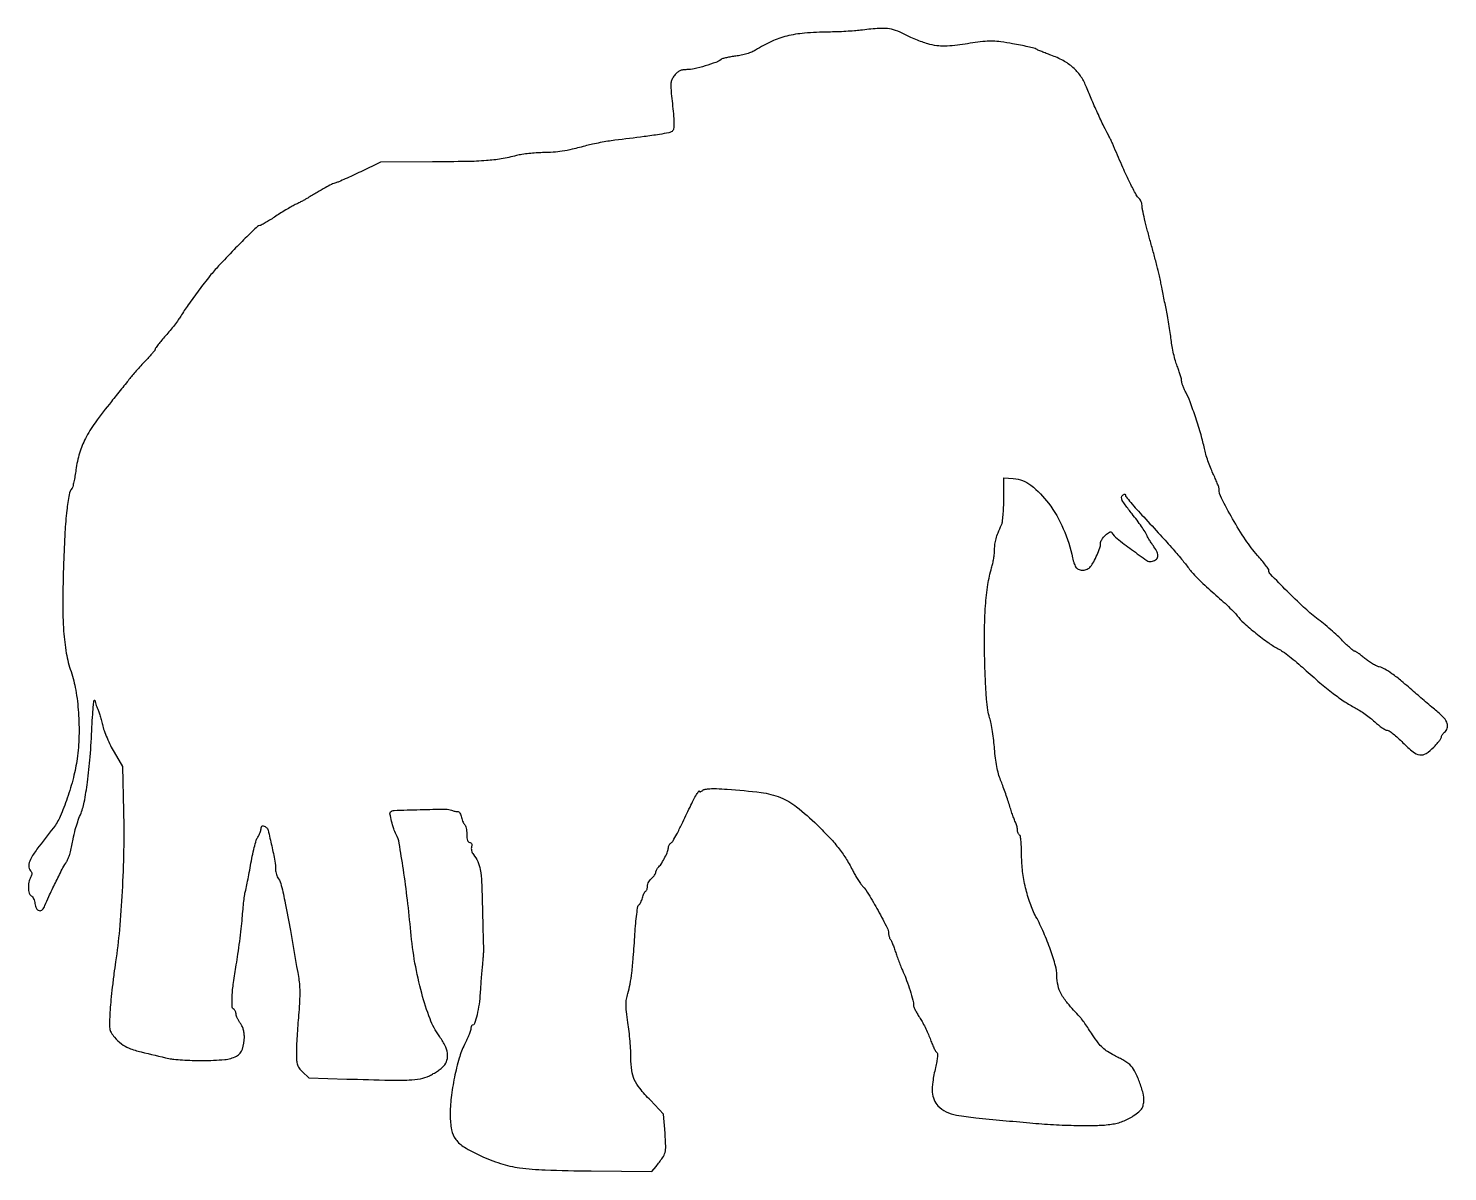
# Model space of a CAD drawing. Extents: x 0 to 683, y 0 to 551.
import ezdxf

# ---------------------------------------------------------------- set-up
doc = ezdxf.new("R2010")
doc.units = 0

msp = doc.modelspace()

# ---------------------------------------------------------------- linework, layer by layer
msp.add_lwpolyline([(400.5, 549.961513, -0.012005), (397.540227, 549.666236, -0.004789), (393.471875, 549.39796, -0.004736), (389.076679, 549.192129, -0.005946), (385, 549.088427, 0.017285), (373.497313, 548.534649, 0.040074), (364.976782, 547.135318, 0.046942), (357.64264, 544.568184, 0.03358), (350, 540.416322, -0.044818), (348.206752, 539.49364, -0.022019), (345.786345, 538.633099, -0.021227), (343.108833, 537.9348, -0.024314), (340.5, 537.502936, 0.011809), (338.121345, 537.170037, 0.014834), (335.936777, 536.744613, 0.013), (334.144335, 536.290748, 0.103528), (333.391154, 535.898329, -0.085121), (330.919704, 534.493728, -0.014497), (325.757974, 532.794722, -0.016083), (320.436507, 531.397141, -0.056226), (316.91603, 531, 0.035572), (314.954702, 530.860288, 0.072949), (313.480531, 530.423798, 0.07598), (312.231768, 529.596375, 0.041483), (310.974893, 528.25, 0.043912), (309.843146, 526.523888, 0.079897), (309.293074, 524.934159, 0.056632), (309.170117, 522.905088, 0.013215), (309.439845, 519.5, -0.002488), (310.422988, 509.750652, -0.019185), (310.68507, 505.170658, -0.041023), (310.520378, 502.568422, -0.193478), (309.78194, 501.300674, -0.117984), (308.236651, 500.598987, -0.009041), (303.703768, 499.80558, -0.007009), (296.348576, 498.760228, -0.001168), (282.185724, 496.98312, 0.009761), (278.934963, 496.518358, 0.006371), (275.20296, 495.861319, 0.006407), (271.579128, 495.127393, 0.012163), (268.685724, 494.428633, -0.006601), (261.760584, 492.674454, -0.019187), (256.918921, 491.710539, -0.023384), (252.575935, 491.224767, -0.014612), (247.460099, 491.043551, 0.015863), (244.366113, 490.926206, 0.011036), (240.884264, 490.606015, 0.011144), (237.553453, 490.150009, 0.022512), (234.960099, 489.615223, -0.02033), (227.59669, 488.063262, -0.02317), (220.445647, 487.195622, -0.014507), (210.942509, 486.763921, -0.003126), (194.472695, 486.597059), (169.44539, 486.5), (159.972695, 481.879449, -0.003763), (156.162575, 480.056335, -0.004511), (152.548229, 478.399835, -0.00389), (149.481372, 477.056141, -0.029674), (148, 476.522387, 0.041468), (145.93884, 475.724392, 0.011103), (142.809573, 474.117158, 0.00994), (138.967889, 471.935058, 0.006001), (134.5, 469.205334, -0.013248), (133.462668, 468.592027, -0.00441), (131.9125, 467.747914, -0.004386), (130.178089, 466.842663, -0.004983), (128.5, 466.006439, 0.015509), (126.551023, 464.983465, 0.005997), (123.9125, 463.450389, 0.00593), (121.090234, 461.719219, 0.007293), (118.5, 460.034524, -0.007521), (116.124753, 458.491195, -0.010506), (113.952607, 457.188702, -0.00717), (112.110316, 456.170744, -0.122467), (111.445045, 456.003183, 0.192451), (110.297427, 455.540452, 0.003068), (105.165682, 450.567743, 0.007157), (99.016613, 444.360445, 0.003791), (91.563721, 436.5, 0.019048), (87.413326, 431.701654, 0.007498), (82.055069, 424.798044, 0.007523), (76.88896, 417.712404, 0.018258), (73.350753, 412.29341, -0.021814), (72.181476, 410.530102, -0.00741), (70.334502, 408.069932, -0.007352), (68.211213, 405.409079, -0.008395), (66.100753, 402.928717, 0.006246), (64.14618, 400.65147, 0.009296), (62.498346, 398.606274, 0.004975), (61.165984, 396.852439, 0.161308), (61, 396.351331, -0.167383), (60.834227, 395.870014, -0.007317), (59.703959, 394.466632, -0.011733), (58.278433, 392.828512, -0.008037), (56.587944, 391.034349, 0.006961), (54.655407, 388.992121, 0.004611), (52.491408, 386.596609, 0.004641), (50.431785, 384.230048, 0.008997), (48.837944, 382.294532, -0.000882), (47.178358, 380.211185, -0.000339), (44.864896, 377.321513, -0.000336), (42.350305, 374.189284, -0.000413), (40, 371.270655, 0.012906), (32.174788, 361.040235, 0.037092), (27.482405, 353.438175, 0.048022), (24.65719, 346.423628, 0.037231), (22.919928, 338.371294, -0.007593), (22.442973, 335.283389, -0.010369), (21.913594, 332.518442, -0.007466), (21.392057, 330.238079, -0.108604), (21.029925, 329.5, 0.125412), (19.621238, 326.370562, 0.015282), (18.540582, 318.859149, 0.013981), (17.646488, 308.28654, 0.005313), (16.969094, 293.5, 0.0072), (16.572969, 274.415017, 0.018741), (17.000439, 260.685537, 0.025721), (18.276416, 250.106481, 0.040243), (20.560506, 241.231908, -0.041149), (22.828366, 232.353899, -0.024594), (24.119121, 221.527991, -0.023852), (24.36859, 210.08405, -0.0281), (23.480123, 199.284502, -0.027673), (21.693183, 190.170122, -0.020304), (18.75145, 180.295437, -0.020027), (15.317437, 171.446644, -0.0635), (12.074261, 166, 0.004674), (4.153852, 155.678902, 0.039343), (1.007212, 150.732239, 0.112034), (0.174557, 147.661227, 0.209755), (1.092641, 145.307359, -0.086488), (1.532008, 144.682522, -0.110523), (1.685281, 143.997589, -0.086646), (1.543803, 143.187302, -0.036435), (1.092641, 142.173101, 0.07631), (0.256365, 139.801984, 0.055773), (0.045939, 137.013362, 0.059254), (0.428413, 134.557273, 0.198291), (1.41324, 133.29969, -0.112656), (1.979788, 132.783106, -0.043695), (2.510263, 131.856171, -0.040439), (2.929937, 130.712249, -0.039693), (3.16324, 129.508551, 0.091048), (3.865083, 127.187976, 0.229289), (5.240354, 126.153906, 0.252549), (6.792648, 126.63548, 0.103342), (8.020733, 128.554532, -0.017696), (9.871275, 132.947261, -0.005192), (13.019201, 139.556797, -0.004336), (16.257159, 146.034454, -0.032076), (18.02008, 149, 0.032363), (18.717454, 150.174637, 0.019473), (19.396445, 151.646875, 0.019463), (19.959663, 153.169633, 0.031968), (20.301386, 154.5, -0.005716), (21.522994, 160.559162, -0.012639), (22.624198, 165.145287, -0.015973), (23.756355, 168.899787, -0.019612), (25.060042, 172.321377, 0.05297), (26.897105, 178.314975, 0.015011), (28.468342, 187.956047, 0.013324), (29.748064, 200.112135, 0.008159), (30.640165, 214.5, -0.004113), (30.976304, 220.738153, -0.011207), (31.349339, 225.143768, -0.025503), (31.710558, 227.412669, -0.810145), (32.025613, 227.41271, 0.013812), (32.332738, 226.139807, 0.013257), (32.713459, 224.868112, 0.013308), (33.108534, 223.765352, 0.045768), (33.447101, 223.085593, -0.059271), (33.82146, 222.280336, -0.007035), (34.409715, 220.396681, -0.008325), (35.042617, 218.12731, -0.006741), (35.648067, 215.672883, 0.029169), (36.492348, 212.809071, 0.014186), (37.883883, 209.257034, 0.014018), (39.545925, 205.630968, 0.019649), (41.244657, 202.5), (45.406536, 195.5), (45.840165, 174, -0.009616), (45.857919, 155.02047, -0.008686), (45.157769, 135.399061, -0.009009), (43.842492, 116.920517, -0.015206), (41.991129, 101.5, 0.005388), (41.191786, 95.791433, 0.003832), (40.413949, 89.377407, 0.003868), (39.765884, 83.244717, 0.008214), (39.379084, 78.486918, 0.004858), (39.022393, 72.005403, 0.050646), (39.171263, 69.347125, 0.097441), (39.863599, 67.458788, 0.038473), (41.484323, 65.201001, 0.053937), (44.807102, 62.020522, 0.070886), (48.457978, 59.958119, 0.033365), (54.295334, 58.11412, 0.003843), (67.69282, 54.954778, 0.033855), (70.044183, 54.584442, 0.007321), (74.150665, 54.280466, 0.007606), (78.924446, 54.070115, 0.007206), (83.789182, 54, 0.020469), (94.508946, 54.439037, 0.106408), (100.142924, 56.144143, 0.182131), (103.006786, 59.512781, 0.087579), (103.977764, 65.184259, 0.032113), (103.839804, 67.170199, 0.037232), (103.448596, 69.023891, 0.040191), (102.827073, 70.661391, 0.055232), (102, 72, -0.028684), (101.249926, 73.081354, -0.027049), (100.612376, 74.262351, -0.028091), (100.163934, 75.369786, -0.079024), (100.022236, 76.190983, 0.052849), (99.939593, 76.883653, 0.048145), (99.712782, 77.566787, 0.051291), (99.384804, 78.14058, 0.099188), (99, 78.5, -0.249903), (98.078073, 80.082724, -0.021633), (98.105032, 84.909536, -0.02176), (98.713501, 91.479097, -0.009913), (100.050976, 100, 0.00727), (100.895551, 105.201052, 0.004458), (101.746987, 111.353125, 0.004469), (102.481125, 117.458486, 0.007945), (102.960711, 122.5, -0.003682), (103.334772, 126.822835, -0.005036), (103.739464, 130.709375, -0.003344), (104.133106, 133.959946, -0.0574), (104.389692, 135, 0.038463), (104.688857, 136.0417, 0.002093), (105.362718, 139.390231, 0.003248), (106.122564, 143.386303, 0.002365), (106.917558, 147.839084, -0.008976), (107.785533, 152.354761, -0.010946), (108.765542, 156.545183, -0.009572), (109.729398, 160.017381, -0.072658), (110.44336, 161.5539, 0.026179), (111.039169, 162.576185, 0.024141), (111.542737, 163.682722, 0.024903), (111.894261, 164.712332, 0.069916), (112, 165.464817, -0.084788), (112.166954, 166.442282, -0.238172), (112.653461, 166.909169, -0.182145), (113.435432, 166.859722, -0.05095), (114.513779, 166.234687, -0.179476), (115.419274, 164.877944, -0.004203), (117.15788, 157.279373, -0.009013), (118.624864, 149.986516, -0.045151), (119, 145.840717, 0.046202), (119.098256, 144.779655, 0.029008), (119.39788, 143.569327, 0.029011), (119.835476, 142.402094, 0.046294), (120.354485, 141.472506, -0.092145), (121.763092, 138.300883, -0.008378), (123.637952, 129.814524, -0.006844), (126.140997, 116.584961, -0.001457), (130.11291, 93.5, -0.026301), (130.503018, 90.11928, -0.016272), (130.622014, 86.120882, -0.013753), (130.479202, 81.40806, -0.008269), (130.063627, 75.82791, 0.004292), (129.656406, 70.890561, 0.003723), (129.312441, 65.707193, 0.003747), (129.071092, 61.008688, 0.010957), (129, 57.765001, 0.013031), (129.098085, 54.002064, 0.065443), (129.480215, 51.935206, 0.088519), (130.330823, 50.340853, 0.035049), (132.005556, 48.494677), (135.011112, 45.615171), (153.255556, 45.081099, 0.001693), (174.136643, 44.540618, 0.015483), (183.223391, 44.617598, 0.036848), (188.686562, 45.238112, 0.064792), (193, 46.649195, 0.021819), (194.897791, 47.6595, 0.016763), (196.879378, 48.91946, 0.01705), (198.655666, 50.225409, 0.038143), (199.887245, 51.359737, 0.116989), (201.485535, 54.168697, 0.109489), (201.704585, 57.468687, 0.080872), (200.446348, 61.353555, 0.037111), (197.661209, 65.908493, -0.065755), (193.339174, 73.979078, -0.023809), (189.331776, 86.372631, -0.022503), (186.079106, 100.90949, -0.021079), (184.060502, 116, 0.006835), (182.458904, 131.271395, 0.00761), (180.488779, 145.954145, 0.005132), (178.461061, 158.610272, 0.076709), (177.047767, 162.843147, -0.038164), (175.888071, 165.593185, -0.019569), (174.840182, 169.187889, -0.01151), (174.049149, 172.700592, -0.251053), (174.344437, 173.67777, -0.189782), (175.998225, 174.39714, -0.002045), (188.606916, 174.789447, -0.00317), (200.846073, 175.042528, -0.10663), (203.693827, 174.470825, 0.028065), (204.470859, 174.183248, 0.024443), (205.311713, 173.969013, 0.025196), (206.092469, 173.850838, 0.063799), (206.665194, 173.866643, -0.224352), (207.159471, 173.72109, -0.067578), (207.682499, 173.1102, -0.053061), (208.153506, 172.176249, -0.036233), (208.492131, 171.035829, 0.023144), (208.813271, 169.84059, 0.026917), (209.230636, 168.740393, 0.027454), (209.67806, 167.862402, 0.123378), (210.076937, 167.452451, -0.176875), (210.435568, 166.997064, -0.028794), (210.72885, 165.891882, -0.028705), (210.932471, 164.491822, -0.021761), (211, 162.940983, 0.021658), (211.077601, 161.150308, 0.064126), (211.339215, 159.950554, 0.11311), (211.782872, 159.255386, 0.19686), (212.40638, 159, -0.121713), (212.971055, 158.860477, -0.171648), (213.320019, 158.483132, -0.119947), (213.426952, 157.851122, -0.046191), (213.28115, 156.967118, 0.073392), (213.181945, 156.062728, 0.048773), (213.322344, 155.026992, 0.048286), (213.664363, 154.024214, 0.066399), (214.1679, 153.217118, -0.067435), (216.286306, 149.805965, -0.062774), (217.485072, 145.870614, -0.03201), (218.127669, 139.848522, -0.005077), (218.50975, 127.969148, 0.000434), (218.674102, 120.783178, 0.000644), (218.831743, 114.484687, 0.000281), (218.976426, 109.101763, 0.01296), (219.035263, 108, -0.032772), (219.047953, 107.077142, -0.003885), (218.925997, 105.03125, -0.00463), (218.739375, 102.598713, -0.003782), (218.49597, 100, 0.003579), (218.214381, 97.006714, 0.001988), (217.911674, 93.353125, 0.001983), (217.634602, 89.651928, 0.003204), (217.431506, 86.5, -0.020316), (216.897127, 81.095951, -0.023021), (215.937915, 75.976695, -0.016466), (214.794261, 71.748945, -0.329637), (213.781685, 71, 0.190356), (213.483185, 70.882085, 0.088443), (213.22962, 70.542899, 0.068261), (213.057616, 70.039433, 0.048262), (213, 69.443913, -0.085465), (212.840014, 68.51477, -0.009851), (212.089574, 66.525464, -0.011635), (211.0875, 64.17957, -0.009247), (209.900677, 61.693913, 0.046292), (207.330706, 55.096039, 0.019904), (205.091054, 45.908751, 0.01983), (203.516652, 36.131366, 0.030009), (203, 27.530753, 0.047478), (203.653857, 20.660442, 0.113777), (205.711195, 16.007974, 0.096326), (209.843093, 12.266847, 0.028058), (217.460974, 8.226583, 0.030873), (227.246569, 4.43317, 0.042608), (236.431616, 2.350968, 0.026458), (248.672645, 1.309705, 0.005165), (270.804322, 0.831021), (300.108644, 0.5), (302.100745, 3, 0.015887), (305.218647, 7.178589, 0.086835), (306.404702, 9.724085, 0.074658), (306.7429, 12.684242, 0.010016), (306.39521, 18.963454), (305.702219, 28.143353), (299.357857, 34.821676, -0.017864), (294.225672, 40.625794, -0.064725), (291.616865, 44.79578, -0.076278), (290.383263, 49.126308, -0.031323), (290, 55.238258, 0.01427), (289.899317, 58.765319, 0.006786), (289.578635, 63.296872, 0.00672), (289.11509, 68.02823, 0.009476), (288.565565, 72.229794, -0.00738), (287.849544, 77.531453, -0.028291), (287.64022, 80.854014, -0.041324), (287.84152, 83.488873, -0.033383), (288.476483, 86.255601, 0.0264), (289.587538, 90.804712, 0.016741), (290.4209, 96.198923, 0.01111), (291.142218, 103.567352, 0.003295), (291.920378, 114.864498, -0.006994), (292.314848, 120.033211, -0.010749), (292.81487, 124.492796, -0.005445), (293.353554, 128.206623, -0.218975), (293.796961, 128.874515, 0.106098), (294.245488, 129.30509, 0.030527), (294.737325, 130.138058, 0.029233), (295.190466, 131.169641, 0.027392), (295.531495, 132.269465, -0.023482), (295.861015, 133.362293, -0.026672), (296.280061, 134.372687, -0.027292), (296.72301, 135.181486, -0.115916), (297.110779, 135.568465, 0.121593), (297.452255, 135.91696, 0.047921), (297.738791, 136.529637, 0.043764), (297.934232, 137.281792, 0.041711), (298, 138.068804, -0.082162), (298.144145, 138.940081, -0.042984), (298.5875, 139.949569, -0.041245), (299.2347, 140.932715, -0.049558), (300, 141.732028, 0.031671), (300.765391, 142.476315, 0.033843), (301.4125, 143.295808, 0.036019), (301.865155, 144.070623, 0.114679), (302, 144.650812, -0.085508), (302.096427, 145.210534, -0.036911), (302.402533, 145.905316, -0.035138), (302.845934, 146.614081, -0.03905), (303.370325, 147.227468, 0.056665), (304.822219, 149.051861, 0.022899), (306.386216, 151.827107, 0.021223), (307.659054, 154.639805, 0.095922), (308, 156.40065, -0.07259), (308.092389, 157.033676, -0.052056), (308.367188, 157.694913, -0.052162), (308.771703, 158.283516, -0.073963), (309.25, 158.70031, 0.117867), (310.26331, 159.751592, 0.011148), (312.022529, 162.896198, 0.009333), (314.500731, 167.785753, 0.002234), (318.427887, 176, -0.008322), (320.107979, 179.406939, -0.015947), (321.587121, 182.072028, -0.021968), (322.675921, 183.724863, -0.720826), (322.985258, 183.627555, 0.288339), (323.1263, 183.4115, 0.171723), (323.442998, 183.382641, 0.078105), (323.936685, 183.594371, 0.032932), (324.522819, 184.018938, -0.128489), (325.759809, 184.596983, -0.033258), (327.963548, 184.851708, -0.02244), (331.246231, 184.863895, -0.006613), (336.272819, 184.590257, -0.014351), (352.634139, 183.009618, -0.063359), (361.994107, 180.604087, -0.074325), (369.717217, 176.115399, -0.02431), (379.613926, 167.374364, -0.011398), (385.759698, 161.110975, -0.023325), (390.226035, 155.877605, -0.026948), (393.758797, 150.779263, -0.022251), (396.973173, 145, 0.015105), (397.997917, 143.093965, 0.011812), (399.220177, 141.0875, 0.011984), (400.447755, 139.27266, 0.028393), (401.467377, 138, -0.048762), (404.356831, 134.076572, -0.008605), (408.90751, 126.130946, -0.005342), (413.358102, 117.831606, -0.120972), (414, 115.217347, 0.038316), (414.058748, 114.451844, 0.031921), (414.234485, 113.654783, 0.033084), (414.491787, 112.943222, 0.071545), (414.798246, 112.45, -0.071427), (415.20182, 111.80082, -0.007663), (415.890744, 110.163438, -0.009303), (416.648802, 108.175634, -0.007362), (417.396447, 106, 0.007373), (418.220567, 103.601997, 0.005257), (419.211037, 100.940625, 0.005308), (420.209403, 98.422144, 0.011282), (421.046179, 96.5, -0.021103), (422.662283, 92.579046, -0.011627), (424.321055, 87.664254, -0.009502), (425.686038, 82.974721, -0.066156), (426, 80.612235, 0.09818), (426.166066, 79.774669, 0.016605), (426.841378, 78.281242, 0.017591), (427.767674, 76.557334, 0.014842), (428.864266, 74.800132, -0.021563), (430.120131, 72.726174, -0.010774), (431.536466, 70.00444, -0.010675), (432.883987, 67.119119, -0.015477), (433.938958, 64.512855, 0.010336), (434.857291, 62.175345, 0.013991), (435.788872, 60.105945, 0.01093), (436.641753, 58.438654, 0.13138), (437.132535, 57.918089, -0.249653), (437.482928, 57.317198, -0.029236), (437.451083, 55.71247, -0.02594), (437.160349, 53.491523, -0.011464), (436.557843, 50.593181, 0.019308), (435.234633, 43.685986, 0.053843), (435.022339, 38.761692, 0.078542), (435.851023, 35.07769, 0.097821), (437.75, 32.134769, 0.090871), (441.619852, 29.363351, 0.064483), (446.713885, 27.723417, 0.021365), (455.938236, 26.424017, 0.00149), (482, 23.960593, 0.009295), (493.326895, 23.135989, 0.009448), (504.615358, 22.73861, 0.009696), (514.550351, 22.769397, 0.029888), (521.243502, 23.321144, 0.027512), (524.037976, 23.878938, 0.027995), (526.737708, 24.737795, 0.028101), (529.314956, 25.889236, 0.028206), (531.743502, 27.321144, 0.01757), (534.373706, 29.215927, 0.072452), (535.73107, 30.624948, 0.093896), (536.448869, 32.170317, 0.041498), (536.819301, 34.399882, 0.08506), (536.481934, 38.222879, 0.026582), (534.715209, 43.721575, 0.026457), (532.381761, 48.990155, 0.088223), (530.113431, 52, 0.04474), (529.136926, 52.757182, 0.008885), (527.253315, 53.918182, 0.009341), (525.003348, 55.19426, 0.008573), (522.642534, 56.4236, -0.025286), (519.375733, 58.265986, -0.048825), (517.009733, 60.108479, -0.042382), (514.842677, 62.545293, -0.0148), (512.142534, 66.387612, 0.004033), (510.255096, 69.200287, 0.004763), (508.423119, 71.829153, 0.004183), (506.837872, 74.019359, 0.029776), (506, 75.025467, -0.012714), (500.153631, 81.577775, -0.049159), (497.059014, 86.054355, -0.072125), (495.522311, 90.104776, -0.053276), (494.984994, 94.875, 0.067444), (494.311928, 99.637381, 0.016491), (491.904202, 107.204292, 0.017066), (488.628124, 115.522984, 0.019442), (484.919004, 123.237314, -0.036998), (482.092639, 129.685562, -0.027203), (479.899874, 137.177278, -0.02666), (478.489504, 145.060281, -0.03062), (478.011869, 152.690983, 0.010152), (477.934832, 156.257732, 0.015225), (477.709736, 159.363662, 0.010068), (477.397097, 161.89409, 0.222086), (477, 162.5, -0.111983), (476.616421, 162.876896, -0.050144), (476.29375, 163.510636, -0.046179), (476.074072, 164.279081, -0.046572), (476, 165.072586, 0.038819), (475.931995, 165.947196, 0.023638), (475.723459, 166.963065, 0.02362), (475.419393, 167.956698, 0.03817), (475.058583, 168.763569, -0.033301), (474.579034, 169.808585, -0.005447), (473.809337, 171.899298, -0.005977), (472.958489, 174.384113, -0.005238), (472.127821, 177, 0.006278), (471.203822, 179.888958, 0.004074), (470.066604, 183.20625, 0.004096), (468.90312, 186.427585, 0.007759), (467.904459, 189, -0.029711), (466.901134, 191.963742, -0.01864), (466.06752, 195.528137, -0.016849), (465.419844, 199.57307, -0.013166), (464.981267, 204, 0.01165), (464.593351, 208.040311, 0.009626), (463.997105, 212.325, 0.009751), (463.297544, 216.235477, 0.025544), (462.598709, 219, -0.038189), (461.761653, 222.702577, -0.014755), (461.14947, 227.934089, -0.010652), (460.676858, 235.119616, -0.003859), (460.302208, 245.335523, -0.009288), (460.147051, 260.305975, -0.01582), (460.645501, 272.808102, -0.018942), (461.775404, 283.098342, -0.036463), (463.58557, 291.187897, 0.019543), (464.127473, 293.275703, 0.01344), (464.584511, 295.678146, 0.013569), (464.899835, 298.017598, 0.026717), (465, 299.890844, -0.03139), (465.171537, 302.62049, -0.036747), (465.68438, 305.163746, -0.029344), (466.668147, 308.025462, -0.011691), (468.33492, 311.82741, 0.076352), (468.761181, 313.287005, 0.010438), (469.113465, 316.45184, 0.011799), (469.365715, 320.246189, 0.009721), (469.460408, 324.301873), (469.5, 334.448926), (474, 334.142843, -0.149957), (482.492223, 330.891849, -0.066501), (490.97194, 322.228479, -0.057908), (498.078303, 309.993295, -0.051927), (502.510577, 296, 0.018326), (502.860362, 294.568375, 0.018128), (503.315135, 293.160937, 0.018326), (503.802144, 291.960594, 0.064101), (504.237917, 291.25, 0.147274), (505.63818, 290.29158, 0.095324), (507.602409, 290.059317, 0.090165), (509.612151, 290.577234, 0.112643), (511.134528, 291.75, 0.048891), (512.682294, 294.049911, 0.020468), (514.320852, 297.410023, 0.018928), (515.645384, 300.775578, 0.084472), (516, 302.859613, -0.149406), (516.570433, 304.725997, -0.053086), (518.386165, 306.884736, -0.061098), (520.360143, 308.36482, -0.4048), (521.444129, 308.090402, 0.087118), (523.922642, 305.306167, 0.009102), (530.900788, 299.985658, 0.005714), (538.285778, 294.693447, 0.192299), (540.356312, 294.207764, 0.107571), (542.514219, 295.029567, 0.204769), (543.527152, 296.54684, 0.153495), (543.268335, 298.694774, 0.056829), (541.688992, 301.341106, -0.01363), (540.594905, 302.859639, -0.011792), (539.529097, 304.509689, -0.011945), (538.634177, 306.051056, -0.033562), (538.108735, 307.181666, 0.052941), (537.43211, 308.501481, 0.007242), (535.696928, 311.070759, 0.008258), (533.539743, 314.060716, 0.006893), (531.153344, 317.165598, -0.005961), (527.864433, 321.428249, -0.04159), (526.463552, 323.652272, -0.111543), (526.098744, 325.041477, -0.232221), (526.545839, 326.038043, -0.02431), (527.227489, 326.549934, -0.135085), (527.656981, 326.695588, -0.307125), (527.90574, 326.547303, -0.10976), (528, 326.123084, 0.171576), (528.2555, 325.400438, 0.004043), (530.570312, 322.582996, 0.008459), (533.396744, 319.313072, 0.005584), (536.75, 315.64702, -0.002703), (544.746877, 307.004707, -0.005567), (550.891764, 300.139486, -0.006978), (555.562584, 294.650014, -0.016757), (558.826155, 290.423448, 0.033053), (560.527223, 288.362818, 0.008803), (563.504447, 285.315667, 0.008887), (567.019788, 281.963616, 0.009054), (570.630627, 278.759779, -0.006584), (574.190873, 275.632132, -0.007245), (577.554152, 272.508567, -0.006808), (580.350173, 269.761505, -0.03611), (581.745209, 268.133304, 0.05136), (584.910251, 264.659108, 0.012956), (590.750672, 259.705862, 0.013557), (596.935649, 255.000455, 0.039144), (601.536854, 252.210966, -0.03914), (603.629288, 250.942444, -0.009461), (606.873931, 248.515755, -0.009651), (610.500584, 245.580719, -0.009453), (614.036854, 242.487971, 0.007512), (621.574523, 235.843864, 0.013734), (627.946925, 230.690916, 0.016709), (633.501353, 226.733076, 0.027054), (638.5, 223.793584, -0.022423), (640.733879, 222.507614, -0.012642), (643.328565, 220.76108, -0.0126), (645.86257, 218.862803, -0.020132), (647.91639, 217.103209, 0.016802), (649.725668, 215.532116, 0.021017), (651.509846, 214.205318, 0.019765), (653.067486, 213.233374, 0.130316), (653.947693, 213, -0.154964), (654.872503, 212.706324, -0.014099), (656.832335, 211.2375, -0.017206), (659.108088, 209.298136, -0.012619), (661.5, 207, 0.025588), (666.361194, 202.565947, 0.135876), (669.619414, 201.117889, 0.183461), (672.619202, 201.772251, 0.054966), (676.297052, 204.792163, 0.013259), (677.715266, 206.323761, 0.01778), (678.912259, 207.789212, 0.015033), (679.812661, 209.052339, 0.148381), (680, 209.669718, -0.102848), (680.104787, 210.173756, -0.040518), (680.440625, 210.801963, -0.037929), (680.926042, 211.443482, -0.038643), (681.5, 212, 0.142057), (682.82876, 213.959663, 0.158855), (682.825443, 216.233894, 0.103325), (681.333044, 218.825635, 0.040065), (678.32269, 221.700228, -0.00395), (676.08973, 223.543719, -0.001773), (673.183586, 225.999442, -0.001755), (670.130597, 228.616393, -0.002387), (667.396008, 231, 0.005932), (660.846868, 236.627357, 0.018249), (656.236411, 240.216511, 0.026438), (652.767008, 242.450694, 0.075909), (650.100825, 243.477855, -0.058472), (648.723891, 243.954133, -0.021054), (646.893796, 244.934822, -0.020548), (644.960162, 246.188231, -0.022938), (643.208298, 247.5537, 0.010009), (641.602033, 248.873826, 0.013857), (640.106679, 249.987649, 0.010363), (638.83076, 250.845212, 0.143738), (638.303444, 251, -0.173569), (637.767747, 251.191737, -0.007549), (636.225206, 252.497675, -0.012078), (634.427567, 254.144951, -0.008247), (632.462408, 256.098467, 0.01409), (630.028626, 258.461935, 0.006543), (626.744894, 261.397508, 0.006476), (623.213955, 264.392387, 0.008976), (619.967017, 266.978207, -0.023458), (613.719708, 272.25617, -0.009653), (605.742056, 279.956346, -0.003684), (597.800014, 288.042271, -0.194668), (597, 290.019221, 0.160786), (596.819589, 290.565745, 0.004982), (595.374086, 292.476508, 0.009292), (593.585953, 294.705003, 0.006247), (591.464975, 297.186245, -0.033343), (585.781817, 304.614027, -0.016412), (579.524595, 314.737228, -0.012281), (574.120557, 324.718149, -0.118292), (572.999211, 329.377118, 0.088821), (572.870887, 330.090905, 0.006379), (572.144997, 331.97461, 0.008798), (571.205508, 334.208104, 0.00653), (570.092357, 336.642831, -0.016748), (568.891024, 339.419083, -0.010939), (567.68438, 342.693972, -0.011006), (566.647113, 345.941827, -0.02061), (565.975844, 348.616357, 0.019395), (564.355784, 355.138205, 0.009421), (561.808743, 363.340002, 0.00883), (559.074836, 371.127886, 0.034198), (556.972124, 375.790827, -0.017792), (556.217244, 377.328246, -0.018173), (555.579311, 378.904774, -0.018265), (555.126547, 380.310297, -0.068886), (555, 381.224464, 0.061834), (554.877194, 382.213701, 0.011093), (554.381968, 384.008624, 0.011824), (553.701526, 386.096564, 0.010441), (552.896062, 388.239273, -0.026395), (552.030262, 390.786305, -0.012394), (551.168997, 394.157787, -0.012243), (550.438957, 397.743808, -0.016832), (549.971155, 401, 0.008245), (549.540378, 404.413967, 0.004785), (548.916246, 408.5, 0.004782), (548.211993, 412.585315, 0.008031), (547.532827, 416, -0.001756), (546.84178, 419.260052, -0.001313), (546.102284, 422.857394, -0.001327), (545.423631, 426.249498, -0.003033), (544.934077, 428.812406, 0.013568), (544.311007, 431.738376, 0.002974), (543.073681, 436.731899, 0.003094), (541.572215, 442.491085, 0.002967), (539.978941, 448.312406, -0.004423), (538.456849, 453.937919, -0.005797), (537.171722, 459.104239, -0.004333), (536.184927, 463.44484, -0.053522), (536.0026, 465.127555, 0.044924), (535.903686, 466.214184, 0.040422), (535.611571, 467.306268, 0.042728), (535.183606, 468.245441, 0.091529), (534.675088, 468.85469, -0.097078), (533.099889, 470.784682, -0.008719), (530.237857, 476.369983, -0.009789), (526.752159, 483.841401, -0.004775), (522.584126, 493.5, 0.005282), (521.85795, 495.178091, 0.00466), (521.066096, 496.9125, 0.004684), (520.322986, 498.462793, 0.014123), (519.776935, 499.5, -0.016289), (517.623497, 503.633723, -0.004709), (514.568369, 510.152452, -0.004919), (511.443682, 517.168037, -0.00772), (508.911155, 523.264162, 0.059283), (506.341797, 528.004149, 0.059088), (502.729494, 532.014776, 0.054424), (498.001021, 535.325405, 0.038934), (492.111691, 537.98554, -0.004454), (489.851553, 538.824249, -0.005059), (487.701061, 539.669154, -0.004617), (485.889243, 540.421786, -0.027913), (484.977029, 540.872333, 0.066448), (483.932982, 541.291604, 0.005289), (481.033363, 541.996858, 0.007091), (477.541014, 542.755224, 0.005376), (473.690425, 543.491366, 0.009326), (468.079355, 544.39396, 0.027721), (464.199249, 544.726179, 0.030686), (460.525574, 544.610906, 0.013649), (455.713397, 544.03057, -0.004014), (445.855252, 542.648511, -0.026617), (440.9031, 542.261263, -0.046144), (437.159436, 542.513988, -0.028489), (432.84682, 543.462944, -0.01765), (430.169769, 544.317079, -0.010613), (427.05503, 545.508613, -0.010623), (424.004491, 546.826655, -0.018212), (421.528322, 548.070502, 0.042293), (417.378153, 549.910881, 0.060867), (413.452987, 550.752714, 0.042431), (408.490732, 550.776903, 0.010877)], format="xyb", close=True)

doc.saveas('drawing.dxf')
